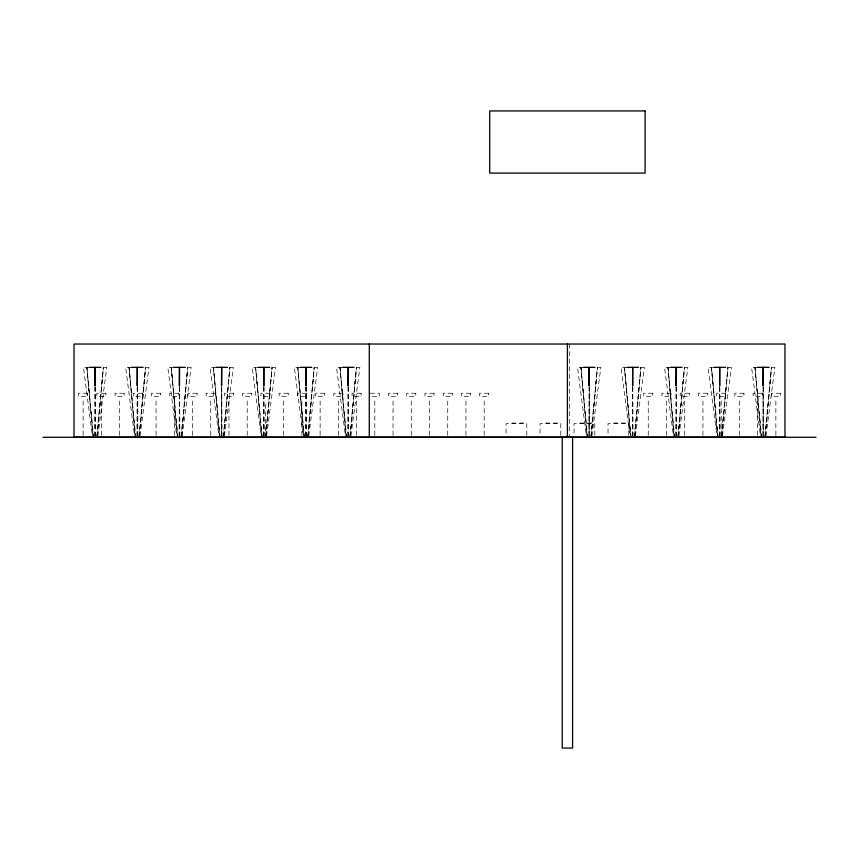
<?xml version="1.0" encoding="UTF-8"?>
<svg xmlns="http://www.w3.org/2000/svg" width="859" height="859" viewBox="0 0 859 859"><rect width="100%" height="100%" fill="white"/><g stroke="black" fill="none" stroke-linecap="round" stroke-linejoin="round"><path stroke-width="0.64" stroke-dasharray="4.29 3.22" d="M94.737 435.953L95.005 387.13M136.914 435.953L137.193 387.13M179.102 435.953L179.37 387.13M221.278 435.953L221.547 387.13L221.654 435.953M263.455 435.953L263.724 387.13M305.632 435.953L305.901 387.13M347.809 435.953L348.088 387.13M588.791 435.953L589.059 387.13M632.299 435.953L632.568 387.13M675.808 435.953L676.087 387.13M719.327 435.953L719.595 387.13M762.835 435.953L763.103 387.13L763.211 435.953M97.346 435.953L103.359 367.341L96.799 435.953M139.523 435.953L145.536 367.341L138.986 435.953M181.7 435.953L187.724 367.341L181.163 435.953M223.877 435.953L229.901 367.341L223.34 435.953M266.054 435.953L272.078 367.341L265.517 435.953L265.442 401.013M308.241 435.953L314.254 367.341L307.694 435.953M350.418 435.953L356.431 367.341L349.881 435.953M591.389 435.953L597.413 367.341L590.852 435.953M634.908 435.953L640.921 367.341L634.361 435.953M678.417 435.953L684.43 367.341L677.88 435.953M721.925 435.953L727.949 367.341L721.388 435.953M765.433 435.953L771.457 367.341L764.897 435.953M97.067 435.953L103.359 367.341M139.255 435.953L145.536 367.341M181.432 435.953L187.724 367.341M223.608 435.953L229.901 367.341M265.785 435.953L272.078 367.341M307.962 435.953L314.254 367.341M350.15 435.953L356.431 367.341M591.121 435.953L597.413 367.341M634.629 435.953L640.921 367.341M678.148 435.953L684.43 367.341M721.657 435.953L727.949 367.341M765.165 435.953L771.457 367.341M97.883 435.953L106.774 367.341L100.943 367.341M140.06 435.953L148.951 367.341L143.131 367.341M182.237 435.953L191.127 367.341L185.308 367.341M224.414 435.953L233.315 367.341L227.485 367.341M266.601 435.953L275.492 367.341L269.662 367.341M308.778 435.953L317.669 367.341L311.838 367.341M350.955 435.953L359.846 367.341L354.026 367.341M591.926 435.953L600.828 367.341L594.997 367.341M635.445 435.953L644.336 367.341L638.505 367.341M678.954 435.953L687.844 367.341L682.025 367.341M722.462 435.953L731.363 367.341L725.533 367.341M765.981 435.953L774.872 367.341L769.041 367.341M89.293 367.341L83.463 367.341L92.353 435.953M131.47 367.341L125.639 367.341L134.541 435.953M173.647 367.341L167.827 367.341L176.718 435.953M215.834 367.341L210.004 367.341L218.895 435.953M258.011 367.341L252.181 367.341L261.072 435.953M300.188 367.341L294.358 367.341L303.259 435.953M342.365 367.341L336.535 367.341L345.436 435.953M583.347 367.341L577.516 367.341L586.407 435.953M626.855 367.341L621.025 367.341L629.915 435.953M670.364 367.341L664.533 367.341L673.435 435.953M713.872 367.341L708.052 367.341L716.943 435.953M757.391 367.341L751.561 367.341L760.451 435.953M370.283 393.239L379.345 393.239L379.345 396.482L370.283 396.482M511.889 423.025L515.776 423.025M519.663 423.025L523.55 423.025M545.884 423.025L549.771 423.025M553.658 423.025L557.545 423.025M579.879 423.025L583.766 423.025M587.653 423.025L591.529 423.025M613.874 423.025L617.761 423.025M621.637 423.025L625.524 423.025M760.988 435.953L754.975 367.341L761.536 435.953M717.48 435.953L711.467 367.341L718.017 435.953M673.971 435.953L667.948 367.341L674.508 435.953M630.463 435.953L624.439 367.341L631 435.953M586.944 435.953L580.931 367.341L587.492 435.953M345.973 435.953L339.949 367.341L346.51 435.953M303.796 435.953L297.772 367.341L304.333 435.953M261.619 435.953L255.595 367.341L262.156 435.953M219.432 435.953L213.419 367.341L219.968 435.953M177.255 435.953L171.231 367.341L177.792 435.953M135.078 435.953L129.054 367.341L135.615 435.953M92.901 435.953L86.877 367.341L93.438 435.953M754.975 367.341L761.267 435.953M711.467 367.341L717.748 435.953M667.948 367.341L674.24 435.953M624.439 367.341L630.731 435.953M580.931 367.341L587.223 435.953M339.949 367.341L346.241 435.953M297.772 367.341L304.065 435.953M255.595 367.341L261.888 435.953M213.419 367.341L219.7 435.953M171.231 367.341L177.523 435.953M129.054 367.341L135.346 435.953M86.877 367.341L93.169 435.953M763.329 387.13L763.597 435.953M719.81 387.13L720.089 435.953M676.301 387.13L676.57 435.953M632.793 387.13L633.062 435.953M589.553 435.953L589.285 387.13L589.167 435.953M348.303 387.13L348.571 435.953M306.126 387.13L306.395 435.953M263.949 387.13L264.218 435.953M221.762 387.13L222.041 435.953M179.585 387.13L179.864 435.953M137.408 387.13L137.676 435.953M95.231 387.13L95.499 435.953M775.86 401.013L775.86 435.975M757.627 401.013L757.627 435.975M739.395 401.013L739.395 435.975M721.173 401.013L721.173 435.975M719.702 387.13L719.702 435.953M702.941 401.013L702.941 435.975M684.709 401.013L684.709 435.975M676.194 387.13L676.194 435.953M666.477 401.013L666.477 435.975M648.255 401.013L648.255 435.975M632.686 387.13L632.686 435.953M628.767 435.33L628.767 423.67L608.043 423.67L608.043 435.33M594.772 435.33L594.772 423.67L574.048 423.67L574.048 435.33M569.356 344.029L569.356 435.942M560.777 435.33L560.777 423.67L540.053 423.67L540.053 435.33M526.782 435.33L526.782 423.67L506.069 423.67L506.069 435.33M484.186 401.013L484.186 435.975M465.954 401.013L465.954 435.975M447.732 401.013L447.732 435.975M429.5 401.013L429.5 435.975M411.268 401.013L411.268 435.975M393.046 401.013L393.046 435.975M374.814 401.013L374.814 435.975M356.582 401.013L356.582 435.975M348.196 387.13L348.196 435.953M338.349 401.013L338.349 435.975M320.128 401.013L320.128 435.975M306.019 387.13L306.019 435.953M301.896 401.013L301.896 435.975M283.663 401.013L283.663 435.975M263.831 387.13L263.831 435.953M247.209 401.013L247.209 435.975M228.977 401.013L228.977 435.975M210.745 401.013L210.745 435.975M192.523 401.013L192.523 435.975M179.477 387.13L179.477 435.953M174.291 401.013L174.291 435.975M156.059 401.013L156.059 435.975M137.827 401.013L137.827 435.975M137.3 387.13L137.3 435.953M119.605 401.013L119.605 435.975M101.373 401.013L101.373 435.975M95.124 387.13L95.124 435.953M83.14 401.013L83.14 435.975M87.672 393.239L78.609 393.239L78.609 396.482L87.672 396.482L87.672 393.239M105.904 393.239L96.842 393.239L96.842 396.482L105.904 396.482L105.904 393.239M124.136 393.239L115.074 393.239L115.074 396.482L124.136 396.482L124.136 393.239M142.369 393.239L133.295 393.239L133.295 396.482L142.369 396.482L142.369 393.239M160.59 393.239L151.528 393.239L151.528 396.482L160.59 396.482L160.59 393.239M178.822 393.239L169.76 393.239L169.76 396.482L178.822 396.482L178.822 393.239M197.055 393.239L187.992 393.239L187.992 396.482L197.055 396.482L197.055 393.239M215.276 393.239L206.214 393.239L206.214 396.482L215.276 396.482L215.276 393.239M233.508 393.239L224.446 393.239L224.446 396.482L233.508 396.482L233.508 393.239M251.741 393.239L242.678 393.239L242.678 396.482L251.741 396.482L251.741 393.239M269.973 393.239L260.9 393.239L260.9 396.482L269.973 396.482L269.973 393.239M288.194 393.239L279.132 393.239L279.132 396.482L288.194 396.482L288.194 393.239M306.427 393.239L297.364 393.239L297.364 396.482L306.427 396.482L306.427 393.239M324.659 393.239L315.597 393.239L315.597 396.482L324.659 396.482L324.659 393.239M342.891 393.239L333.818 393.239L333.818 396.482L342.891 396.482L342.891 393.239M361.113 393.239L352.05 393.239L352.05 396.482L361.113 396.482L361.113 393.239M397.577 393.239L388.504 393.239L388.504 396.482L397.577 396.482L397.577 393.239M415.799 393.239L406.736 393.239L406.736 396.482L415.799 396.482L415.799 393.239M434.031 393.239L424.969 393.239L424.969 396.482L434.031 396.482L434.031 393.239M452.263 393.239L443.201 393.239L443.201 396.482L452.263 396.482L452.263 393.239M470.496 393.239L461.423 393.239L461.423 396.482L470.496 396.482L470.496 393.239M488.717 393.239L479.655 393.239L479.655 396.482L488.717 396.482L488.717 393.239M652.786 393.239L643.724 393.239L643.724 396.482L652.786 396.482L652.786 393.239M671.008 393.239L661.945 393.239L661.945 396.482L671.008 396.482L671.008 393.239M689.24 393.239L680.178 393.239L680.178 396.482L689.24 396.482L689.24 393.239M707.472 393.239L698.41 393.239L698.41 396.482L707.472 396.482L707.472 393.239M725.705 393.239L716.631 393.239L716.631 396.482L725.705 396.482L725.705 393.239M743.926 393.239L734.864 393.239L734.864 396.482L743.926 396.482L743.926 393.239M762.158 393.239L753.096 393.239L753.096 396.482L762.158 396.482L762.158 393.239M780.391 393.239L771.328 393.239L771.328 396.482L780.391 396.482L780.391 393.239"/><path stroke-width="1.29" d="M95.016 385.809L95.124 367.341L95.124 385.809M137.193 385.809L137.3 367.341L137.3 385.809M179.37 385.809L179.477 367.341L179.477 385.809M263.734 385.809L263.831 367.341L263.831 385.809M305.911 385.809L306.019 367.341L306.019 385.809M348.088 385.809L348.196 367.341L348.196 385.809M589.07 385.809L589.167 367.341L589.167 385.809M632.578 385.809L632.686 367.341L632.686 385.809M676.087 385.809L676.194 367.341L676.194 385.809M719.606 385.809L719.702 367.341L719.702 385.809M89.293 367.341L100.943 367.341M131.47 367.341L143.131 367.341M173.647 367.341L185.308 367.341M215.834 367.341L227.485 367.341M258.011 367.341L269.662 367.341M300.188 367.341L311.838 367.341M342.365 367.341L354.026 367.341M583.347 367.341L594.997 367.341M626.855 367.341L638.505 367.341M670.364 367.341L682.025 367.341M713.872 367.341L725.533 367.341M757.391 367.341L769.041 367.341M74.024 437.145L784.976 437.145M42.95 437.274L816.05 437.274M784.976 437.274L784.976 344.029L74.024 344.029L74.024 437.274M572.599 437.274L572.599 748.06L562.237 748.06L562.237 437.274M567.412 344.029L567.412 437.274M369.284 344.029L369.284 437.274M221.654 367.341L221.558 385.809L221.654 367.341M763.211 367.341L763.114 385.809L763.211 367.341M645.109 110.94L489.716 110.94L489.716 173.099L645.109 173.099L645.109 110.94"/></g></svg>
